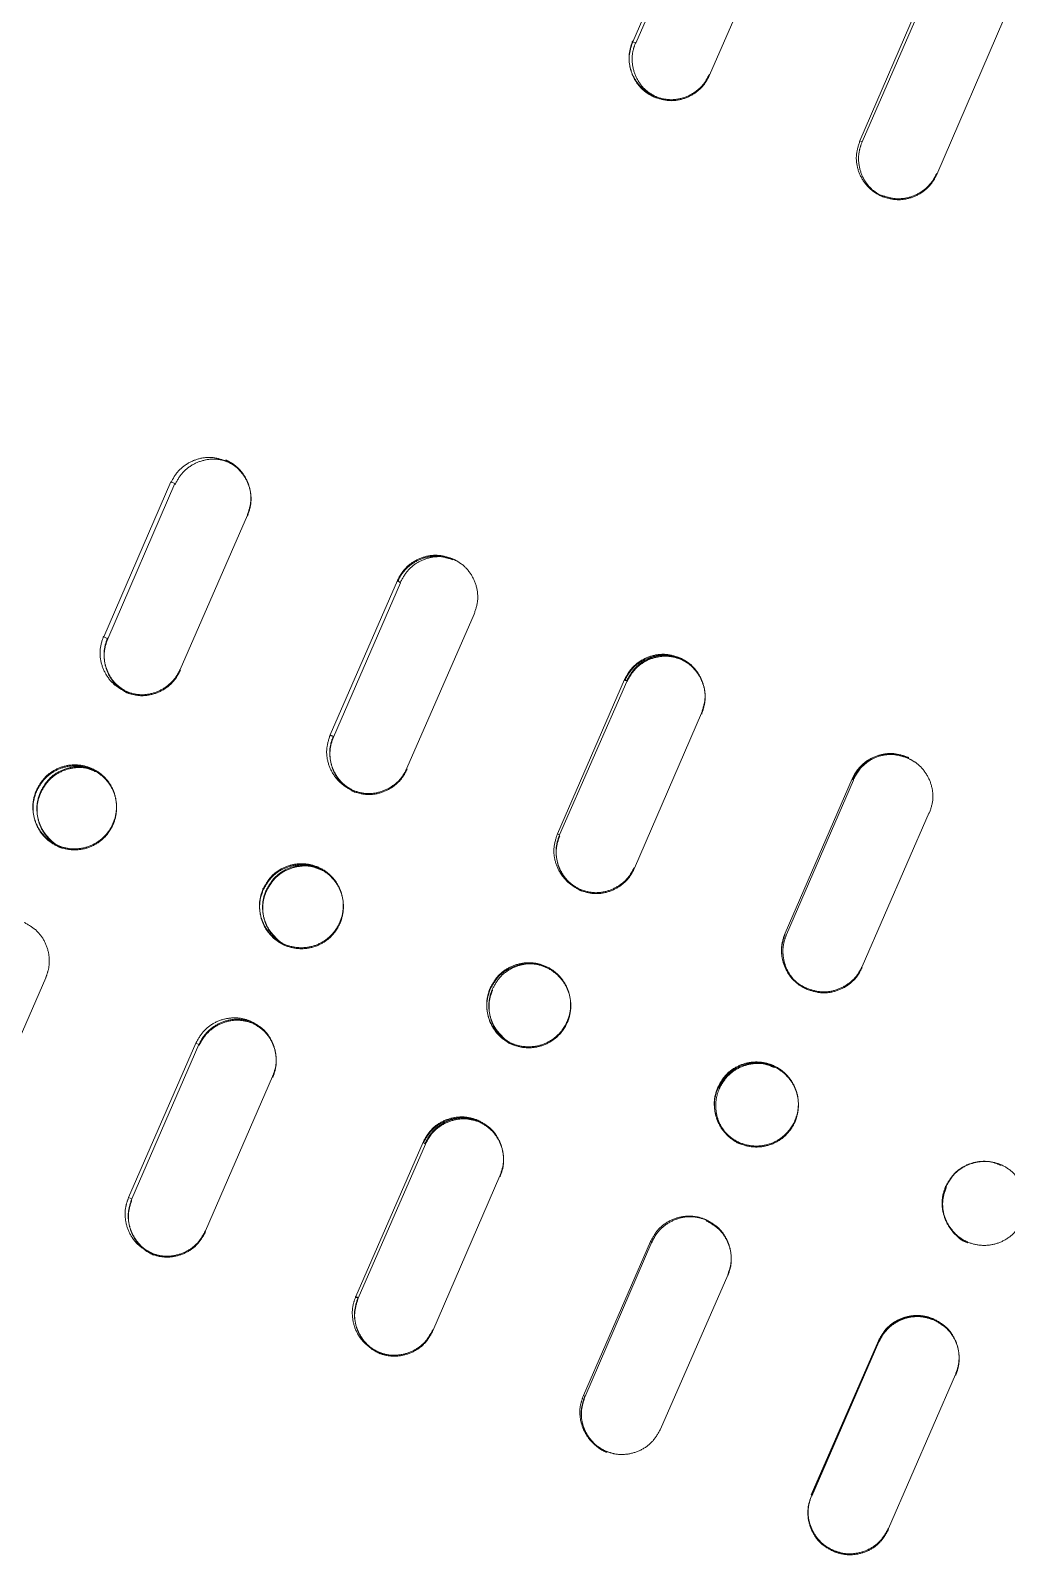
# Model space of a CAD drawing. Header units: millimetres. Extents: x -71377 to 516042, y -145869 to 441446.
# Drawn here: x 176852.3 to 176968.4, y 171432.3 to 171613.8 of the extents above; entities that cross this region are included whole.
import ezdxf

# ---------------------------------------------------------------- set-up
doc = ezdxf.new("R2010")
doc.units = ezdxf.units.MM
doc.header["$LTSCALE"] = 1000
doc.linetypes.add('IMPORT-DASHEDX2 _4_', pattern=[152.4, 101.6, -50.8])
for name, color, linetype, lineweight in [('05', 5, 'IMPORT-DASHEDX2 _4_', 5), ('06', 6, 'Continuous', 5), ('조경라인_dwg', 8, 'Continuous', 5)]:
    doc.layers.add(name, color=color, linetype=linetype, lineweight=lineweight)

# ---------------------------------------------------------------- blocks, each defined once
blk = doc.blocks.new('조경라인_dwg-6847807-지반층 배치도')
at = {"layer": '05'}
for p, q in [((176933.06, 171608.44), (176941.05, 171626.77)), ((176960.09, 171596.65), (176968.07, 171615.1)), ((176870.11, 171537.8), (176878.1, 171556.14)), ((176897.08, 171526.05), (176905.07, 171544.38)), ((176924.14, 171514.15), (176932.11, 171532.6)), ((176951.2, 171502.46), (176959.19, 171520.8)), ((176854.13, 171501.13), (176846.14, 171482.8)), ((176881.1, 171489.38), (176873.11, 171471.04)), ((176908.14, 171477.59), (176900.16, 171459.15)), ((176935.22, 171465.79), (176927.23, 171447.46)), ((176962.32, 171453.98), (176954.33, 171435.65))]:
    blk.add_line(p, q, dxfattribs=at)
at = {"layer": '05', "flags": 128}
for points in [[(176924.3, 171612.25), (176932.29, 171630.59), (176931.92, 171630.75), (176923.93, 171612.42)], [(176861.5, 171541.45), (176861.02, 171541.66), (176868.99, 171560.11), (176869.47, 171559.9)], [(176872.34, 171493.19), (176864.35, 171474.86), (176863.98, 171475.02), (176871.97, 171493.36)]]:
    blk.add_lwpolyline(points, close=True, dxfattribs=at)
for points in [[(176959.2, 171618.86), (176951.21, 171600.53), (176950.95, 171600.64), (176958.92, 171619.09), (176959.18, 171618.97), (176958.94, 171618.97)], [(176888.34, 171529.75), (176896.33, 171548.08), (176895.94, 171548.36), (176887.95, 171530.03), (176888.32, 171529.86), (176887.97, 171529.91)], [(176923.24, 171536.36), (176915.23, 171518.14), (176914.97, 171518.25), (176922.96, 171536.58), (176923.22, 171536.47), (176922.98, 171536.47)], [(176942.21, 171506.27), (176950.2, 171524.61), (176950.03, 171524.79), (176942.04, 171506.45)], [(176891.28, 171463.02), (176899.27, 171481.35), (176898.99, 171481.58), (176891, 171463.25), (176891.26, 171463.13), (176891.02, 171463.13)], [(176926.21, 171469.72), (176918.24, 171451.27), (176918.22, 171451.38), (176918.06, 171451.45), (176926.06, 171469.79), (176926.23, 171469.6)], [(176945.18, 171439.53), (176945.22, 171439.51), (176953.21, 171457.84), (176953.2, 171457.96), (176945.21, 171439.62), (176945.16, 171439.64), (176953.15, 171457.98)]]:
    blk.add_lwpolyline(points, dxfattribs=at)
at = {"layer": '05'}
for points, knots in [([(176923.91, 171612.53), (176923.74, 171611.99), (176923.39, 171610.92), (176923.58, 171609.2), (176924.28, 171607.66), (176925.33, 171606.55), (176926.15, 171606.13), (176926.48, 171605.96)], [0, 0, 0, 0, 0.214695, 0.429385, 0.644078, 0.858772, 1, 1, 1, 1]), ([(176923.93, 171612.42), (176923.75, 171611.88), (176923.41, 171610.8), (176923.59, 171609.09), (176924.3, 171607.55), (176925.34, 171606.44), (176926.17, 171606.01), (176926.49, 171605.84)], [0, 0, 0, 0, 0.214695, 0.429385, 0.644078, 0.858772, 1, 1, 1, 1]), ([(176926.85, 171605.8), (176926.36, 171606.07), (176925.38, 171606.62), (176924.35, 171608), (176923.83, 171609.62), (176923.84, 171611.14), (176924.16, 171612.02), (176924.28, 171612.37)], [0, 0, 0, 0, 0.214691, 0.429383, 0.644077, 0.858772, 1, 1, 1, 1]), ([(176926.48, 171605.96), (176927.01, 171605.78), (176928.08, 171605.44), (176929.8, 171605.63), (176931.34, 171606.35), (176932.45, 171607.4), (176932.87, 171608.22), (176933.04, 171608.55)], [0, 0, 0, 0, 0.214693, 0.429386, 0.644077, 0.858772, 1, 1, 1, 1]), ([(176926.49, 171605.84), (176927.03, 171605.67), (176928.1, 171605.32), (176929.81, 171605.52), (176931.35, 171606.23), (176932.46, 171607.28), (176932.89, 171608.11), (176933.06, 171608.44)], [0, 0, 0, 0, 0.214693, 0.429386, 0.644077, 0.858772, 1, 1, 1, 1]), ([(176950.95, 171600.64), (176950.77, 171600.1), (176950.42, 171599.03), (176950.61, 171597.31), (176951.32, 171595.77), (176952.37, 171594.66), (176953.19, 171594.23), (176953.52, 171594.06)], [0, 0, 0, 0, 0.214695, 0.429385, 0.644077, 0.858771, 1, 1, 1, 1]), ([(176953.78, 171593.95), (176953.29, 171594.22), (176952.31, 171594.77), (176951.28, 171596.16), (176950.75, 171597.77), (176950.77, 171599.3), (176951.08, 171600.18), (176951.21, 171600.53)], [0, 0, 0, 0, 0.214695, 0.429387, 0.644078, 0.858772, 1, 1, 1, 1]), ([(176953.5, 171594.18), (176954.04, 171594.01), (176955.11, 171593.66), (176956.83, 171593.85), (176958.37, 171594.56), (176959.48, 171595.61), (176959.91, 171596.44), (176960.08, 171596.77)], [0, 0, 0, 0, 0.214691, 0.429382, 0.644076, 0.858772, 1, 1, 1, 1]), ([(176953.52, 171594.06), (176954.06, 171593.89), (176955.13, 171593.54), (176956.85, 171593.74), (176958.39, 171594.45), (176959.5, 171595.5), (176959.92, 171596.33), (176960.09, 171596.65)], [0, 0, 0, 0, 0.214691, 0.429382, 0.644076, 0.858772, 1, 1, 1, 1]), ([(176875.56, 171562.59), (176875.03, 171562.76), (176873.96, 171563.11), (176872.25, 171562.91), (176870.71, 171562.2), (176869.61, 171561.15), (176869.18, 171560.32), (176869.01, 171559.99)], [0, 0, 0, 0, 0.214693, 0.429386, 0.644077, 0.858772, 1, 1, 1, 1]), ([(176869.49, 171559.78), (176869.76, 171560.28), (176870.31, 171561.26), (176871.7, 171562.29), (176873.3, 171562.83), (176874.82, 171562.82), (176875.69, 171562.51), (176876.04, 171562.38)], [0, 0, 0, 0, 0.214695, 0.429387, 0.644079, 0.858773, 1, 1, 1, 1]), ([(176878.1, 171556.14), (176878.27, 171556.67), (176878.62, 171557.75), (176878.44, 171559.46), (176877.73, 171561), (176876.69, 171562.11), (176875.87, 171562.54), (176875.54, 171562.71)], [0, 0, 0, 0, 0.214696, 0.429386, 0.64408, 0.858773, 1, 1, 1, 1]), ([(176878.12, 171556.02), (176878.29, 171556.56), (176878.64, 171557.63), (176878.45, 171559.35), (176877.75, 171560.89), (176876.71, 171562), (176875.89, 171562.42), (176875.56, 171562.59)], [0, 0, 0, 0, 0.214696, 0.429386, 0.64408, 0.858773, 1, 1, 1, 1]), ([(176902.51, 171550.95), (176901.97, 171551.13), (176900.9, 171551.47), (176899.19, 171551.28), (176897.65, 171550.57), (176896.54, 171549.52), (176896.11, 171548.69), (176895.94, 171548.36)], [0, 0, 0, 0, 0.214694, 0.429385, 0.644078, 0.858772, 1, 1, 1, 1]), ([(176902.52, 171550.84), (176901.99, 171551.01), (176900.92, 171551.36), (176899.2, 171551.16), (176897.67, 171550.45), (176896.56, 171549.4), (176896.13, 171548.57), (176895.96, 171548.24)], [0, 0, 0, 0, 0.214694, 0.429385, 0.644078, 0.858772, 1, 1, 1, 1]), ([(176896.32, 171548.2), (176896.59, 171548.69), (176897.14, 171549.68), (176898.53, 171550.71), (176900.14, 171551.24), (176901.66, 171551.23), (176902.53, 171550.92), (176902.88, 171550.79)], [0, 0, 0, 0, 0.214695, 0.429387, 0.64408, 0.858775, 1, 1, 1, 1]), ([(176905.07, 171544.38), (176905.25, 171544.92), (176905.6, 171545.99), (176905.41, 171547.71), (176904.7, 171549.25), (176903.66, 171550.36), (176902.83, 171550.79), (176902.51, 171550.95)], [0, 0, 0, 0, 0.214695, 0.429387, 0.64408, 0.858773, 1, 1, 1, 1]), ([(176861, 171541.77), (176860.83, 171541.23), (176860.48, 171540.16), (176860.67, 171538.44), (176861.37, 171536.9), (176862.41, 171535.8), (176863.23, 171535.37), (176863.56, 171535.2)], [0, 0, 0, 0, 0.214691, 0.429385, 0.644076, 0.858774, 1, 1, 1, 1]), ([(176864.04, 171535), (176863.55, 171535.27), (176862.57, 171535.82), (176861.55, 171537.2), (176861.02, 171538.81), (176861.04, 171540.34), (176861.36, 171541.21), (176861.48, 171541.56)], [0, 0, 0, 0, 0.214693, 0.429383, 0.644077, 0.858772, 1, 1, 1, 1]), ([(176864.05, 171534.88), (176863.56, 171535.15), (176862.58, 171535.7), (176861.56, 171537.09), (176861.04, 171538.7), (176861.06, 171540.22), (176861.37, 171541.1), (176861.5, 171541.45)], [0, 0, 0, 0, 0.214693, 0.429383, 0.644077, 0.858772, 1, 1, 1, 1]), ([(176929.53, 171539.18), (176929, 171539.35), (176927.92, 171539.7), (176926.21, 171539.5), (176924.67, 171538.79), (176923.56, 171537.74), (176923.13, 171536.91), (176922.96, 171536.58)], [0, 0, 0, 0, 0.214695, 0.429386, 0.644077, 0.858772, 1, 1, 1, 1]), ([(176929.55, 171539.06), (176929.01, 171539.23), (176927.94, 171539.58), (176926.23, 171539.39), (176924.68, 171538.68), (176923.57, 171537.63), (176923.15, 171536.8), (176922.98, 171536.47)], [0, 0, 0, 0, 0.214695, 0.429386, 0.644077, 0.858772, 1, 1, 1, 1]), ([(176923.22, 171536.47), (176923.5, 171536.96), (176924.05, 171537.95), (176925.44, 171538.98), (176927.05, 171539.51), (176928.57, 171539.5), (176929.45, 171539.19), (176929.8, 171539.06)], [0, 0, 0, 0, 0.214695, 0.429387, 0.644077, 0.858771, 1, 1, 1, 1]), ([(176923.24, 171536.36), (176923.52, 171536.85), (176924.07, 171537.84), (176925.45, 171538.87), (176927.07, 171539.4), (176928.59, 171539.38), (176929.47, 171539.07), (176929.81, 171538.95)], [0, 0, 0, 0, 0.214695, 0.429387, 0.644077, 0.858771, 1, 1, 1, 1]), ([(176932.11, 171532.6), (176932.28, 171533.14), (176932.63, 171534.21), (176932.44, 171535.93), (176931.73, 171537.47), (176930.69, 171538.58), (176929.86, 171539.01), (176929.53, 171539.18)], [0, 0, 0, 0, 0.214696, 0.429386, 0.644081, 0.858775, 1, 1, 1, 1]), ([(176932.13, 171532.48), (176932.3, 171533.02), (176932.65, 171534.09), (176932.46, 171535.81), (176931.75, 171537.35), (176930.7, 171538.46), (176929.88, 171538.89), (176929.55, 171539.06)], [0, 0, 0, 0, 0.214696, 0.429386, 0.644081, 0.858775, 1, 1, 1, 1]), ([(176863.56, 171535.2), (176864.09, 171535.03), (176865.16, 171534.69), (176866.87, 171534.88), (176868.41, 171535.6), (176869.51, 171536.65), (176869.94, 171537.47), (176870.11, 171537.8)], [0, 0, 0, 0, 0.214691, 0.429384, 0.644077, 0.858772, 1, 1, 1, 1]), ([(176863.57, 171535.09), (176864.11, 171534.92), (176865.18, 171534.57), (176866.89, 171534.77), (176868.42, 171535.48), (176869.53, 171536.53), (176869.96, 171537.36), (176870.13, 171537.69)], [0, 0, 0, 0, 0.214691, 0.429384, 0.644077, 0.858772, 1, 1, 1, 1]), ([(176887.95, 171530.03), (176887.78, 171529.49), (176887.43, 171528.41), (176887.62, 171526.7), (176888.33, 171525.16), (176889.37, 171524.05), (176890.19, 171523.62), (176890.52, 171523.45)], [0, 0, 0, 0, 0.214692, 0.429385, 0.644078, 0.858772, 1, 1, 1, 1]), ([(176890.89, 171523.29), (176890.4, 171523.57), (176889.42, 171524.11), (176888.39, 171525.5), (176887.87, 171527.11), (176887.88, 171528.64), (176888.2, 171529.52), (176888.32, 171529.86)], [0, 0, 0, 0, 0.214691, 0.429383, 0.644077, 0.858772, 1, 1, 1, 1]), ([(176890.91, 171523.18), (176890.42, 171523.45), (176889.43, 171524), (176888.41, 171525.39), (176887.89, 171527), (176887.9, 171528.53), (176888.22, 171529.4), (176888.34, 171529.75)], [0, 0, 0, 0, 0.214691, 0.429383, 0.644077, 0.858772, 1, 1, 1, 1]), ([(176956.6, 171527.38), (176956.07, 171527.55), (176954.99, 171527.9), (176953.28, 171527.71), (176951.73, 171526.99), (176950.62, 171525.94), (176950.2, 171525.12), (176950.03, 171524.79)], [0, 0, 0, 0, 0.214692, 0.429383, 0.644078, 0.858772, 1, 1, 1, 1]), ([(176853.01, 171523.44), (176853.29, 171523.93), (176853.84, 171524.92), (176855.22, 171525.95), (176856.83, 171526.49), (176858.53, 171526.45), (176860.12, 171525.86), (176861.43, 171524.77), (176862.3, 171523.3), (176862.63, 171521.63), (176862.45, 171520.32), (176862.19, 171519.63), (176862.12, 171519.47)], [0, 0, 0, 0, 0.0536882, 0.107377, 0.1610652, 0.2147548, 0.2684426, 0.3221316, 0.3758199, 0.4295085, 0.4831969, 0.5, 0.5, 0.5, 0.5]), ([(176853.03, 171523.32), (176853.3, 171523.81), (176853.85, 171524.8), (176855.24, 171525.83), (176856.85, 171526.37), (176858.55, 171526.34), (176860.14, 171525.74), (176861.44, 171524.65), (176862.31, 171523.19), (176862.65, 171521.51), (176862.46, 171520.21), (176862.2, 171519.51), (176862.13, 171519.35)], [0, 0, 0, 0, 0.0536882, 0.107377, 0.1610652, 0.2147548, 0.2684426, 0.3221316, 0.3758199, 0.4295085, 0.4831969, 0.5, 0.5, 0.5, 0.5]), ([(176853.49, 171523.23), (176853.77, 171523.72), (176854.32, 171524.71), (176855.7, 171525.74), (176857.3, 171526.26), (176858.83, 171526.29), (176859.68, 171525.92), (176860.02, 171525.77)], [0, 0, 0, 0, 0.214743, 0.42949, 0.644233, 0.858979, 1, 1, 1, 1]), ([(176853.51, 171523.11), (176853.78, 171523.61), (176854.33, 171524.59), (176855.72, 171525.63), (176857.32, 171526.15), (176858.85, 171526.18), (176859.7, 171525.8), (176860.03, 171525.65)], [0, 0, 0, 0, 0.214743, 0.42949, 0.644233, 0.858979, 1, 1, 1, 1]), ([(176890.52, 171523.45), (176891.06, 171523.28), (176892.13, 171522.93), (176893.84, 171523.13), (176895.38, 171523.84), (176896.49, 171524.89), (176896.91, 171525.72), (176897.08, 171526.05)], [0, 0, 0, 0, 0.214693, 0.429385, 0.644076, 0.858771, 1, 1, 1, 1]), ([(176956.62, 171527.26), (176956.08, 171527.44), (176955.01, 171527.78), (176953.29, 171527.59), (176951.75, 171526.88), (176950.64, 171525.83), (176950.21, 171525), (176950.04, 171524.67)], [0, 0, 0, 0, 0.214692, 0.429383, 0.644078, 0.858772, 1, 1, 1, 1]), ([(176950.18, 171524.72), (176950.46, 171525.21), (176951.01, 171526.2), (176952.4, 171527.23), (176954.01, 171527.76), (176955.54, 171527.75), (176956.41, 171527.43), (176956.76, 171527.31)], [0, 0, 0, 0, 0.214695, 0.429387, 0.644076, 0.858772, 1, 1, 1, 1]), ([(176959.2, 171520.68), (176959.38, 171521.22), (176959.73, 171522.29), (176959.54, 171524.01), (176958.82, 171525.55), (176957.78, 171526.67), (176956.95, 171527.09), (176956.62, 171527.26)], [0, 0, 0, 0, 0.214695, 0.429387, 0.644076, 0.858774, 1, 1, 1, 1]), ([(176890.54, 171523.34), (176891.07, 171523.16), (176892.14, 171522.82), (176893.86, 171523.01), (176895.4, 171523.73), (176896.5, 171524.78), (176896.93, 171525.6), (176897.1, 171525.93)], [0, 0, 0, 0, 0.214693, 0.429385, 0.644076, 0.858771, 1, 1, 1, 1]), ([(176862.12, 171519.47), (176861.96, 171519.11), (176861.48, 171518.29), (176860.38, 171517.23), (176858.82, 171516.53), (176857.13, 171516.38), (176855.48, 171516.8), (176854.07, 171517.75), (176853.05, 171519.12), (176852.55, 171520.74), (176852.58, 171522.25), (176852.89, 171523.11), (176853.01, 171523.44)], [0.5, 0.5, 0.5, 0.5, 0.5368857, 0.5905738, 0.6442623, 0.6979513, 0.7516399, 0.8053281, 0.8590168, 0.9127044, 0.9663941, 1, 1, 1, 1]), ([(176862.13, 171519.35), (176861.98, 171519), (176861.5, 171518.17), (176860.39, 171517.12), (176858.84, 171516.41), (176857.14, 171516.26), (176855.5, 171516.69), (176854.09, 171517.64), (176853.07, 171519), (176852.57, 171520.63), (176852.6, 171522.13), (176852.91, 171522.99), (176853.03, 171523.32)], [0.5, 0.5, 0.5, 0.5, 0.5368857, 0.5905738, 0.6442623, 0.6979513, 0.7516399, 0.8053281, 0.8590168, 0.9127044, 0.9663941, 1, 1, 1, 1]), ([(176856.05, 171516.67), (176856.03, 171516.67), (176855.47, 171516.81), (176854.56, 171517.58), (176853.53, 171518.9), (176853.03, 171520.54), (176853.06, 171522.04), (176853.37, 171522.9), (176853.49, 171523.23)], [0, 0, 0, 0, 0.006788, 0.221491, 0.436196, 0.650899, 0.865607, 1, 1, 1, 1]), ([(176856.06, 171516.55), (176856.05, 171516.56), (176855.49, 171516.7), (176854.58, 171517.47), (176853.54, 171518.78), (176853.04, 171520.42), (176853.08, 171521.92), (176853.39, 171522.78), (176853.51, 171523.11)], [0, 0, 0, 0, 0.006788, 0.221491, 0.436196, 0.650899, 0.865607, 1, 1, 1, 1]), ([(176914.97, 171518.25), (176914.8, 171517.71), (176914.45, 171516.64), (176914.64, 171514.92), (176915.35, 171513.38), (176916.39, 171512.27), (176917.22, 171511.84), (176917.55, 171511.67)], [0, 0, 0, 0, 0.214691, 0.429385, 0.644077, 0.858771, 1, 1, 1, 1]), ([(176917.81, 171511.56), (176917.32, 171511.83), (176916.33, 171512.38), (176915.31, 171513.77), (176914.78, 171515.38), (176914.79, 171516.91), (176915.11, 171517.79), (176915.23, 171518.14)], [0, 0, 0, 0, 0.214694, 0.429386, 0.644078, 0.858772, 1, 1, 1, 1]), ([(176917.83, 171511.44), (176917.33, 171511.72), (176916.35, 171512.27), (176915.32, 171513.66), (176914.8, 171515.27), (176914.81, 171516.8), (176915.13, 171517.67), (176915.25, 171518.02)], [0, 0, 0, 0, 0.214694, 0.429386, 0.644078, 0.858772, 1, 1, 1, 1]), ([(176879.96, 171511.69), (176880.24, 171512.18), (176880.79, 171513.17), (176882.17, 171514.2), (176883.79, 171514.74), (176885.49, 171514.7), (176887.09, 171514.11), (176888.4, 171513.01), (176889.27, 171511.55), (176889.6, 171509.87), (176889.42, 171508.56), (176889.16, 171507.87), (176889.09, 171507.71)], [0, 0, 0, 0, 0.0536883, 0.1073768, 0.1610653, 0.2147543, 0.2684431, 0.3221311, 0.3758199, 0.4295084, 0.4831969, 0.5, 0.5, 0.5, 0.5]), ([(176879.98, 171511.58), (176880.26, 171512.07), (176880.81, 171513.06), (176882.19, 171514.09), (176883.8, 171514.62), (176885.51, 171514.59), (176887.1, 171513.99), (176888.41, 171512.9), (176889.28, 171511.43), (176889.62, 171509.76), (176889.44, 171508.45), (176889.18, 171507.76), (176889.11, 171507.6)], [0, 0, 0, 0, 0.0536883, 0.1073768, 0.1610653, 0.2147543, 0.2684431, 0.3221311, 0.3758199, 0.4295084, 0.4831969, 0.5, 0.5, 0.5, 0.5]), ([(176880.33, 171511.53), (176880.61, 171512.02), (176881.16, 171513.01), (176882.55, 171514.04), (176884.15, 171514.56), (176885.69, 171514.59), (176886.54, 171514.21), (176886.87, 171514.06)], [0, 0, 0, 0, 0.214742, 0.429488, 0.644232, 0.858978, 1, 1, 1, 1]), ([(176880.35, 171511.41), (176880.63, 171511.91), (176881.18, 171512.89), (176882.56, 171513.93), (176884.17, 171514.45), (176885.7, 171514.47), (176886.55, 171514.1), (176886.89, 171513.95)], [0, 0, 0, 0, 0.214742, 0.429488, 0.644232, 0.858978, 1, 1, 1, 1]), ([(176917.55, 171511.67), (176918.08, 171511.5), (176919.16, 171511.15), (176920.87, 171511.35), (176922.41, 171512.06), (176923.52, 171513.11), (176923.95, 171513.94), (176924.12, 171514.26)], [0, 0, 0, 0, 0.214691, 0.429382, 0.644076, 0.858771, 1, 1, 1, 1]), ([(176917.56, 171511.56), (176918.1, 171511.39), (176919.17, 171511.04), (176920.89, 171511.23), (176922.43, 171511.94), (176923.54, 171512.99), (176923.97, 171513.82), (176924.14, 171514.15)], [0, 0, 0, 0, 0.214691, 0.429382, 0.644076, 0.858771, 1, 1, 1, 1]), ([(176889.09, 171507.71), (176888.94, 171507.36), (176888.46, 171506.53), (176887.35, 171505.48), (176885.79, 171504.77), (176884.09, 171504.63), (176882.44, 171505.05), (176881.03, 171506), (176880.01, 171507.37), (176879.5, 171509), (176879.53, 171510.5), (176879.84, 171511.36), (176879.96, 171511.69)], [0.5, 0.5, 0.5, 0.5, 0.5368857, 0.5905741, 0.6442619, 0.697951, 0.7516396, 0.8053281, 0.8590162, 0.9127045, 0.966394, 1, 1, 1, 1]), ([(176889.11, 171507.6), (176888.95, 171507.24), (176888.48, 171506.42), (176887.37, 171505.36), (176885.81, 171504.66), (176884.11, 171504.51), (176882.46, 171504.94), (176881.04, 171505.89), (176880.02, 171507.25), (176879.52, 171508.88), (176879.55, 171510.39), (176879.86, 171511.25), (176879.98, 171511.58)], [0.5, 0.5, 0.5, 0.5, 0.5368857, 0.5905741, 0.6442619, 0.697951, 0.7516396, 0.8053281, 0.8590162, 0.9127045, 0.966394, 1, 1, 1, 1]), ([(176882.9, 171504.96), (176882.89, 171504.97), (176882.33, 171505.11), (176881.41, 171505.88), (176880.37, 171507.2), (176879.87, 171508.84), (176879.9, 171510.34), (176880.21, 171511.2), (176880.33, 171511.53)], [0, 0, 0, 0, 0.006792, 0.221493, 0.436199, 0.650899, 0.865607, 1, 1, 1, 1]), ([(176882.92, 171504.85), (176882.9, 171504.85), (176882.34, 171505), (176881.43, 171505.76), (176880.39, 171507.08), (176879.89, 171508.72), (176879.92, 171510.23), (176880.23, 171511.08), (176880.35, 171511.41)], [0, 0, 0, 0, 0.006792, 0.221493, 0.436199, 0.650899, 0.865607, 1, 1, 1, 1]), ([(176851.57, 171507.7), (176852.06, 171507.43), (176853.04, 171506.88), (176854.06, 171505.5), (176854.58, 171503.88), (176854.57, 171502.36), (176854.25, 171501.48), (176854.13, 171501.13)], [0, 0, 0, 0, 0.214692, 0.429385, 0.644078, 0.858772, 1, 1, 1, 1]), ([(176942.04, 171506.45), (176941.86, 171505.92), (176941.51, 171504.84), (176941.71, 171503.12), (176942.42, 171501.58), (176943.46, 171500.47), (176944.29, 171500.04), (176944.62, 171499.88)], [0, 0, 0, 0, 0.214691, 0.429387, 0.64408, 0.858772, 1, 1, 1, 1]), ([(176942.05, 171506.34), (176941.88, 171505.8), (176941.53, 171504.73), (176941.72, 171503.01), (176942.43, 171501.47), (176943.48, 171500.36), (176944.31, 171499.93), (176944.64, 171499.76)], [0, 0, 0, 0, 0.214691, 0.429387, 0.64408, 0.858772, 1, 1, 1, 1]), ([(176944.79, 171499.69), (176944.3, 171499.97), (176943.31, 171500.52), (176942.28, 171501.91), (176941.76, 171503.52), (176941.77, 171505.05), (176942.08, 171505.92), (176942.21, 171506.27)], [0, 0, 0, 0, 0.214691, 0.429386, 0.644078, 0.858772, 1, 1, 1, 1]), ([(176906.98, 171499.92), (176907.26, 171500.41), (176907.81, 171501.4), (176909.19, 171502.42), (176910.81, 171502.96), (176912.52, 171502.93), (176914.12, 171502.33), (176915.43, 171501.23), (176916.3, 171499.76), (176916.64, 171498.09), (176916.46, 171496.78), (176916.2, 171496.09), (176916.13, 171495.93)], [0, 0, 0, 0, 0.0536882, 0.1073769, 0.1610655, 0.2147544, 0.2684436, 0.3221314, 0.3758194, 0.4295084, 0.4831969, 0.5, 0.5, 0.5, 0.5]), ([(176907, 171499.8), (176907.27, 171500.29), (176907.82, 171501.28), (176909.21, 171502.31), (176910.82, 171502.85), (176912.53, 171502.81), (176914.13, 171502.21), (176915.44, 171501.12), (176916.32, 171499.65), (176916.66, 171497.97), (176916.48, 171496.67), (176916.22, 171495.97), (176916.14, 171495.81)], [0, 0, 0, 0, 0.0536882, 0.1073769, 0.1610655, 0.2147544, 0.2684436, 0.3221314, 0.3758194, 0.4295084, 0.4831969, 0.5, 0.5, 0.5, 0.5]), ([(176907.24, 171499.8), (176907.52, 171500.29), (176908.07, 171501.28), (176909.46, 171502.31), (176911.07, 171502.83), (176912.6, 171502.86), (176913.45, 171502.48), (176913.79, 171502.33)], [0, 0, 0, 0, 0.214742, 0.429489, 0.644231, 0.858976, 1, 1, 1, 1]), ([(176944.62, 171499.88), (176945.16, 171499.7), (176946.23, 171499.35), (176947.95, 171499.55), (176949.49, 171500.26), (176950.6, 171501.31), (176951.03, 171502.13), (176951.2, 171502.46)], [0, 0, 0, 0, 0.214694, 0.429386, 0.644077, 0.858772, 1, 1, 1, 1]), ([(176944.64, 171499.76), (176945.17, 171499.59), (176946.25, 171499.24), (176947.96, 171499.43), (176949.51, 171500.14), (176950.62, 171501.19), (176951.04, 171502.02), (176951.21, 171502.35)], [0, 0, 0, 0, 0.214694, 0.429386, 0.644077, 0.858772, 1, 1, 1, 1]), ([(176916.13, 171495.93), (176915.97, 171495.57), (176915.49, 171494.75), (176914.38, 171493.69), (176912.82, 171492.99), (176911.12, 171492.85), (176909.47, 171493.27), (176908.05, 171494.22), (176907.03, 171495.59), (176906.52, 171497.22), (176906.55, 171498.73), (176906.86, 171499.59), (176906.98, 171499.92)], [0.5, 0.5, 0.5, 0.5, 0.5368857, 0.5905742, 0.6442619, 0.6979509, 0.7516395, 0.8053283, 0.8590161, 0.9127046, 0.966394, 1, 1, 1, 1]), ([(176916.14, 171495.81), (176915.99, 171495.46), (176915.51, 171494.63), (176914.4, 171493.58), (176912.84, 171492.88), (176911.14, 171492.73), (176909.48, 171493.16), (176908.07, 171494.11), (176907.04, 171495.48), (176906.54, 171497.11), (176906.57, 171498.61), (176906.88, 171499.47), (176907, 171499.8)], [0.5, 0.5, 0.5, 0.5, 0.5368857, 0.5905742, 0.6442619, 0.6979509, 0.7516395, 0.8053283, 0.8590161, 0.9127046, 0.966394, 1, 1, 1, 1]), ([(176909.82, 171493.23), (176909.8, 171493.24), (176909.25, 171493.38), (176908.33, 171494.15), (176907.29, 171495.47), (176906.78, 171497.11), (176906.81, 171498.61), (176907.12, 171499.47), (176907.24, 171499.8)], [0, 0, 0, 0, 0.00679, 0.221492, 0.436197, 0.650899, 0.865607, 1, 1, 1, 1]), ([(176909.84, 171493.12), (176909.82, 171493.12), (176909.26, 171493.26), (176908.34, 171494.03), (176907.3, 171495.35), (176906.8, 171496.99), (176906.83, 171498.5), (176907.14, 171499.36), (176907.26, 171499.69)], [0, 0, 0, 0, 0.00679, 0.221492, 0.436197, 0.650899, 0.865607, 1, 1, 1, 1]), ([(176871.97, 171493.36), (176872.25, 171493.85), (176872.8, 171494.84), (176874.18, 171495.87), (176875.79, 171496.4), (176877.32, 171496.39), (176878.19, 171496.08), (176878.53, 171495.95)], [0, 0, 0, 0, 0.214695, 0.429384, 0.644079, 0.858772, 1, 1, 1, 1]), ([(176878.91, 171495.79), (176878.37, 171495.96), (176877.3, 171496.31), (176875.59, 171496.11), (176874.05, 171495.4), (176872.94, 171494.35), (176872.51, 171493.52), (176872.34, 171493.19)], [0, 0, 0, 0, 0.214691, 0.429383, 0.644077, 0.858772, 1, 1, 1, 1]), ([(176878.92, 171495.67), (176878.39, 171495.85), (176877.32, 171496.19), (176875.6, 171496), (176874.07, 171495.29), (176872.96, 171494.24), (176872.53, 171493.41), (176872.36, 171493.08)], [0, 0, 0, 0, 0.214691, 0.429383, 0.644077, 0.858772, 1, 1, 1, 1]), ([(176878.53, 171495.95), (176879.03, 171495.68), (176880.01, 171495.13), (176881.03, 171493.74), (176881.56, 171492.13), (176881.54, 171490.6), (176881.23, 171489.72), (176881.1, 171489.38)], [0, 0, 0, 0, 0.214693, 0.429386, 0.644077, 0.858772, 1, 1, 1, 1]), ([(176878.55, 171495.84), (176879.04, 171495.56), (176880.02, 171495.01), (176881.05, 171493.63), (176881.57, 171492.01), (176881.56, 171490.49), (176881.24, 171489.61), (176881.12, 171489.26)], [0, 0, 0, 0, 0.214693, 0.429386, 0.644077, 0.858772, 1, 1, 1, 1]), ([(176934.05, 171488.12), (176934.32, 171488.61), (176934.87, 171489.6), (176936.26, 171490.63), (176937.88, 171491.16), (176939.59, 171491.13), (176941.19, 171490.53), (176942.5, 171489.43), (176943.38, 171487.96), (176943.72, 171486.29), (176943.54, 171484.98), (176943.28, 171484.29), (176943.21, 171484.13)], [0, 0, 0, 0, 0.0536881, 0.1073773, 0.1610658, 0.2147542, 0.2684432, 0.3221319, 0.37582, 0.4295085, 0.4831971, 0.5, 0.5, 0.5, 0.5]), ([(176934.06, 171488.01), (176934.34, 171488.5), (176934.89, 171489.49), (176936.28, 171490.51), (176937.89, 171491.05), (176939.6, 171491.01), (176941.21, 171490.41), (176942.52, 171489.32), (176943.39, 171487.85), (176943.73, 171486.17), (176943.55, 171484.86), (176943.29, 171484.17), (176943.22, 171484.01)], [0, 0, 0, 0, 0.0536881, 0.1073773, 0.1610658, 0.2147542, 0.2684432, 0.3221319, 0.37582, 0.4295085, 0.4831971, 0.5, 0.5, 0.5, 0.5]), ([(176934.2, 171488.05), (176934.48, 171488.55), (176935.03, 171489.53), (176936.42, 171490.56), (176938.03, 171491.08), (176939.56, 171491.11), (176940.42, 171490.73), (176940.76, 171490.58)], [0, 0, 0, 0, 0.214743, 0.429489, 0.64423, 0.858978, 1, 1, 1, 1]), ([(176934.22, 171487.94), (176934.49, 171488.43), (176935.04, 171489.42), (176936.43, 171490.45), (176938.04, 171490.97), (176939.58, 171490.99), (176940.43, 171490.61), (176940.77, 171490.47)], [0, 0, 0, 0, 0.214743, 0.429489, 0.64423, 0.858978, 1, 1, 1, 1]), ([(176943.21, 171484.13), (176943.05, 171483.77), (176942.57, 171482.95), (176941.46, 171481.89), (176939.9, 171481.19), (176938.2, 171481.05), (176936.54, 171481.48), (176935.12, 171482.43), (176934.09, 171483.8), (176933.59, 171485.42), (176933.61, 171486.93), (176933.93, 171487.79), (176934.05, 171488.12)], [0.5, 0.5, 0.5, 0.5, 0.5368859, 0.5905741, 0.6442623, 0.6979511, 0.7516398, 0.8053279, 0.8590166, 0.9127048, 0.9663939, 1, 1, 1, 1]), ([(176943.22, 171484.01), (176943.07, 171483.66), (176942.59, 171482.83), (176941.48, 171481.78), (176939.92, 171481.08), (176938.21, 171480.93), (176936.56, 171481.36), (176935.14, 171482.31), (176934.11, 171483.68), (176933.6, 171485.31), (176933.63, 171486.82), (176933.94, 171487.68), (176934.06, 171488.01)], [0.5, 0.5, 0.5, 0.5, 0.5368859, 0.5905741, 0.6442623, 0.6979511, 0.7516398, 0.8053279, 0.8590166, 0.9127048, 0.9663939, 1, 1, 1, 1]), ([(176936.8, 171481.37), (176936.79, 171481.37), (176936.23, 171481.51), (176935.3, 171482.28), (176934.26, 171483.6), (176933.76, 171485.24), (176933.79, 171486.75), (176934.1, 171487.61), (176934.22, 171487.94)], [0, 0, 0, 0, 0.006793, 0.221495, 0.436197, 0.6509, 0.865608, 1, 1, 1, 1]), ([(176898.99, 171481.58), (176899.26, 171482.08), (176899.82, 171483.06), (176901.2, 171484.09), (176902.81, 171484.62), (176904.34, 171484.61), (176905.21, 171484.3), (176905.56, 171484.17)], [0, 0, 0, 0, 0.214695, 0.429384, 0.644079, 0.858771, 1, 1, 1, 1]), ([(176899.01, 171481.47), (176899.28, 171481.96), (176899.83, 171482.95), (176901.22, 171483.98), (176902.83, 171484.51), (176904.36, 171484.5), (176905.23, 171484.18), (176905.58, 171484.06)], [0, 0, 0, 0, 0.214695, 0.429384, 0.644079, 0.858771, 1, 1, 1, 1]), ([(176905.82, 171484.06), (176905.29, 171484.23), (176904.22, 171484.58), (176902.5, 171484.38), (176900.96, 171483.67), (176899.85, 171482.62), (176899.42, 171481.8), (176899.25, 171481.47)], [0, 0, 0, 0, 0.214695, 0.429387, 0.644078, 0.858772, 1, 1, 1, 1]), ([(176905.84, 171483.94), (176905.3, 171484.12), (176904.23, 171484.46), (176902.52, 171484.27), (176900.98, 171483.56), (176899.87, 171482.51), (176899.44, 171481.68), (176899.27, 171481.35)], [0, 0, 0, 0, 0.214695, 0.429387, 0.644078, 0.858772, 1, 1, 1, 1]), ([(176905.56, 171484.17), (176906.05, 171483.9), (176907.04, 171483.35), (176908.06, 171481.96), (176908.59, 171480.35), (176908.58, 171478.82), (176908.26, 171477.94), (176908.14, 171477.59)], [0, 0, 0, 0, 0.214691, 0.429382, 0.644076, 0.858772, 1, 1, 1, 1]), ([(176905.58, 171484.06), (176906.07, 171483.78), (176907.05, 171483.23), (176908.08, 171481.84), (176908.61, 171480.23), (176908.6, 171478.7), (176908.28, 171477.83), (176908.15, 171477.48)], [0, 0, 0, 0, 0.214691, 0.429382, 0.644076, 0.858772, 1, 1, 1, 1]), ([(176961.14, 171476.31), (176961.42, 171476.8), (176961.97, 171477.79), (176963.36, 171478.82), (176964.97, 171479.35), (176966.69, 171479.32), (176968.29, 171478.72), (176969.6, 171477.62), (176970.48, 171476.15), (176970.82, 171474.48), (176970.64, 171473.17), (176970.38, 171472.48), (176970.31, 171472.32)], [0, 0, 0, 0, 0.0536883, 0.1073774, 0.1610657, 0.2147543, 0.2684428, 0.3221314, 0.3758193, 0.4295084, 0.4831968, 0.5, 0.5, 0.5, 0.5]), ([(176961.19, 171476.29), (176961.46, 171476.78), (176962.01, 171477.77), (176963.4, 171478.8), (176965.02, 171479.32), (176966.55, 171479.34), (176967.41, 171478.97), (176967.75, 171478.82)], [0, 0, 0, 0, 0.214742, 0.429488, 0.644231, 0.858978, 1, 1, 1, 1]), ([(176970.31, 171472.32), (176970.15, 171471.96), (176969.67, 171471.14), (176968.56, 171470.08), (176967, 171469.38), (176965.29, 171469.24), (176963.64, 171469.66), (176962.22, 171470.62), (176961.19, 171471.99), (176960.68, 171473.62), (176960.71, 171475.12), (176961.02, 171475.98), (176961.14, 171476.31)], [0.5, 0.5, 0.5, 0.5, 0.5368855, 0.5905738, 0.644262, 0.6979515, 0.7516393, 0.8053276, 0.8590161, 0.9127044, 0.966394, 1, 1, 1, 1]), ([(176963.78, 171469.72), (176963.76, 171469.72), (176963.2, 171469.86), (176962.28, 171470.64), (176961.23, 171471.96), (176960.73, 171473.6), (176960.76, 171475.1), (176961.07, 171475.96), (176961.19, 171476.29)], [0, 0, 0, 0, 0.006793, 0.221495, 0.436199, 0.650899, 0.865608, 1, 1, 1, 1]), ([(176963.79, 171469.6), (176963.78, 171469.61), (176963.22, 171469.75), (176962.29, 171470.52), (176961.25, 171471.84), (176960.75, 171473.48), (176960.77, 171474.99), (176961.09, 171475.85), (176961.21, 171476.18)], [0, 0, 0, 0, 0.006793, 0.221495, 0.436199, 0.650899, 0.865608, 1, 1, 1, 1]), ([(176866.55, 171468.45), (176866.06, 171468.72), (176865.08, 171469.27), (176864.05, 171470.66), (176863.53, 171472.27), (176863.54, 171473.8), (176863.86, 171474.67), (176863.98, 171475.02)], [0, 0, 0, 0, 0.214694, 0.429385, 0.644078, 0.858772, 1, 1, 1, 1]), ([(176864.35, 171474.86), (176864.18, 171474.32), (176863.83, 171473.25), (176864.02, 171471.53), (176864.73, 171469.99), (176865.77, 171468.88), (176866.59, 171468.46), (176866.92, 171468.29)], [0, 0, 0, 0, 0.214692, 0.429387, 0.644081, 0.858776, 1, 1, 1, 1]), ([(176864.37, 171474.75), (176864.2, 171474.21), (176863.85, 171473.13), (176864.04, 171471.42), (176864.74, 171469.88), (176865.79, 171468.77), (176866.61, 171468.34), (176866.94, 171468.17)], [0, 0, 0, 0, 0.214692, 0.429387, 0.644081, 0.858776, 1, 1, 1, 1]), ([(176926.06, 171469.79), (176926.33, 171470.28), (176926.88, 171471.27), (176928.27, 171472.3), (176929.88, 171472.83), (176931.41, 171472.81), (176932.29, 171472.5), (176932.63, 171472.37)], [0, 0, 0, 0, 0.214695, 0.429387, 0.644082, 0.858772, 1, 1, 1, 1]), ([(176932.79, 171472.31), (176932.25, 171472.48), (176931.18, 171472.83), (176929.46, 171472.63), (176927.92, 171471.92), (176926.81, 171470.87), (176926.38, 171470.05), (176926.21, 171469.72)], [0, 0, 0, 0, 0.214692, 0.429386, 0.644078, 0.858772, 1, 1, 1, 1]), ([(176932.63, 171472.37), (176933.13, 171472.1), (176934.11, 171471.55), (176935.14, 171470.16), (176935.67, 171468.55), (176935.66, 171467.02), (176935.34, 171466.14), (176935.22, 171465.79)], [0, 0, 0, 0, 0.214695, 0.429386, 0.644078, 0.858772, 1, 1, 1, 1]), ([(176932.65, 171472.26), (176933.14, 171471.98), (176934.13, 171471.43), (176935.16, 171470.04), (176935.69, 171468.43), (176935.67, 171466.9), (176935.36, 171466.03), (176935.23, 171465.68)], [0, 0, 0, 0, 0.214695, 0.429386, 0.644078, 0.858772, 1, 1, 1, 1]), ([(176873.11, 171471.04), (176872.84, 171470.55), (176872.29, 171469.56), (176870.9, 171468.53), (176869.29, 171468), (176867.77, 171468.01), (176866.89, 171468.32), (176866.55, 171468.45)], [0, 0, 0, 0, 0.214692, 0.429387, 0.64408, 0.858773, 1, 1, 1, 1]), ([(176873.13, 171470.93), (176872.85, 171470.43), (176872.3, 171469.45), (176870.92, 171468.42), (176869.31, 171467.89), (176867.78, 171467.9), (176866.91, 171468.21), (176866.57, 171468.33)], [0, 0, 0, 0, 0.214692, 0.429387, 0.64408, 0.858773, 1, 1, 1, 1]), ([(176893.58, 171456.67), (176893.08, 171456.95), (176892.1, 171457.49), (176891.07, 171458.88), (176890.55, 171460.5), (176890.56, 171462.02), (176890.87, 171462.9), (176891, 171463.25)], [0, 0, 0, 0, 0.214694, 0.429386, 0.644077, 0.858772, 1, 1, 1, 1]), ([(176891.26, 171463.13), (176891.09, 171462.6), (176890.74, 171461.52), (176890.93, 171459.8), (176891.64, 171458.26), (176892.69, 171457.15), (176893.51, 171456.72), (176893.84, 171456.56)], [0, 0, 0, 0, 0.214691, 0.429386, 0.644077, 0.858771, 1, 1, 1, 1]), ([(176891.28, 171463.02), (176891.11, 171462.48), (176890.76, 171461.41), (176890.95, 171459.69), (176891.66, 171458.15), (176892.7, 171457.04), (176893.53, 171456.61), (176893.86, 171456.44)], [0, 0, 0, 0, 0.214691, 0.429386, 0.644077, 0.858771, 1, 1, 1, 1]), ([(176953.15, 171457.98), (176953.43, 171458.47), (176953.98, 171459.46), (176955.37, 171460.49), (176956.98, 171461.02), (176958.51, 171461), (176959.38, 171460.69), (176959.73, 171460.56)], [0, 0, 0, 0, 0.214696, 0.429387, 0.644081, 0.858773, 1, 1, 1, 1]), ([(176953.17, 171457.86), (176953.44, 171458.36), (176953.99, 171459.34), (176955.38, 171460.37), (176957, 171460.9), (176958.52, 171460.89), (176959.4, 171460.57), (176959.75, 171460.45)], [0, 0, 0, 0, 0.214696, 0.429387, 0.644081, 0.858773, 1, 1, 1, 1]), ([(176959.78, 171460.54), (176959.24, 171460.72), (176958.17, 171461.06), (176956.45, 171460.87), (176954.91, 171460.16), (176953.79, 171459.11), (176953.37, 171458.28), (176953.2, 171457.96)], [0, 0, 0, 0, 0.214692, 0.429385, 0.644078, 0.858772, 1, 1, 1, 1]), ([(176959.8, 171460.43), (176959.26, 171460.6), (176958.18, 171460.95), (176956.47, 171460.76), (176954.92, 171460.05), (176953.81, 171459), (176953.38, 171458.17), (176953.21, 171457.84)], [0, 0, 0, 0, 0.214692, 0.429385, 0.644078, 0.858772, 1, 1, 1, 1]), ([(176900.15, 171459.26), (176899.87, 171458.77), (176899.32, 171457.78), (176897.93, 171456.75), (176896.32, 171456.22), (176894.8, 171456.23), (176893.92, 171456.55), (176893.58, 171456.67)], [0, 0, 0, 0, 0.214692, 0.429386, 0.644081, 0.858775, 1, 1, 1, 1]), ([(176900.16, 171459.15), (176899.89, 171458.65), (176899.34, 171457.67), (176897.95, 171456.64), (176896.34, 171456.11), (176894.81, 171456.12), (176893.94, 171456.43), (176893.59, 171456.56)], [0, 0, 0, 0, 0.214692, 0.429386, 0.644081, 0.858775, 1, 1, 1, 1]), ([(176959.73, 171460.56), (176960.22, 171460.29), (176961.21, 171459.74), (176962.24, 171458.35), (176962.77, 171456.73), (176962.76, 171455.21), (176962.44, 171454.33), (176962.32, 171453.98)], [0, 0, 0, 0, 0.214692, 0.429384, 0.644078, 0.858772, 1, 1, 1, 1]), ([(176959.75, 171460.45), (176960.24, 171460.17), (176961.23, 171459.62), (176962.26, 171458.23), (176962.79, 171456.62), (176962.77, 171455.09), (176962.46, 171454.21), (176962.33, 171453.87)], [0, 0, 0, 0, 0.214692, 0.429384, 0.644078, 0.858772, 1, 1, 1, 1]), ([(176920.65, 171444.87), (176920.15, 171445.15), (176919.17, 171445.7), (176918.14, 171447.09), (176917.61, 171448.7), (176917.62, 171450.23), (176917.94, 171451.1), (176918.06, 171451.45)], [0, 0, 0, 0, 0.214691, 0.429383, 0.644077, 0.858772, 1, 1, 1, 1]), ([(176918.22, 171451.38), (176918.05, 171450.85), (176917.7, 171449.77), (176917.89, 171448.05), (176918.6, 171446.51), (176919.65, 171445.4), (176920.47, 171444.97), (176920.8, 171444.8)], [0, 0, 0, 0, 0.214691, 0.429387, 0.644077, 0.858773, 1, 1, 1, 1]), ([(176918.24, 171451.27), (176918.06, 171450.73), (176917.72, 171449.66), (176917.91, 171447.94), (176918.62, 171446.4), (176919.66, 171445.29), (176920.49, 171444.86), (176920.82, 171444.69)], [0, 0, 0, 0, 0.214691, 0.429387, 0.644077, 0.858773, 1, 1, 1, 1]), ([(176927.23, 171447.46), (176926.95, 171446.97), (176926.4, 171445.98), (176925.01, 171444.95), (176923.4, 171444.42), (176921.87, 171444.43), (176920.99, 171444.75), (176920.65, 171444.87)], [0, 0, 0, 0, 0.214691, 0.429387, 0.644076, 0.858774, 1, 1, 1, 1]), ([(176947.76, 171432.95), (176947.27, 171433.22), (176946.28, 171433.77), (176945.25, 171435.16), (176944.72, 171436.78), (176944.74, 171438.3), (176945.05, 171439.18), (176945.18, 171439.53)], [0, 0, 0, 0, 0.214692, 0.429385, 0.644076, 0.858772, 1, 1, 1, 1]), ([(176945.21, 171439.62), (176945.03, 171439.08), (176944.69, 171438.01), (176944.88, 171436.29), (176945.59, 171434.75), (176946.64, 171433.64), (176947.47, 171433.21), (176947.79, 171433.04)], [0, 0, 0, 0, 0.214691, 0.429386, 0.644077, 0.858773, 1, 1, 1, 1]), ([(176954.33, 171435.65), (176954.05, 171435.15), (176953.5, 171434.17), (176952.11, 171433.14), (176950.5, 171432.61), (176948.97, 171432.62), (176948.09, 171432.94), (176947.75, 171433.06)], [0, 0, 0, 0, 0.214691, 0.429386, 0.644078, 0.858775, 1, 1, 1, 1]), ([(176954.34, 171435.53), (176954.07, 171435.04), (176953.52, 171434.05), (176952.13, 171433.02), (176950.51, 171432.49), (176948.99, 171432.51), (176948.11, 171432.82), (176947.76, 171432.95)], [0, 0, 0, 0, 0.214691, 0.429386, 0.644078, 0.858775, 1, 1, 1, 1])]:
    blk.add_open_spline(points, degree=3, knots=knots, dxfattribs=at)
at = {"layer": '06'}
blk.add_arc((172981.49, 174827.57), 6800, 313.956972, 64.158974, dxfattribs=at)

msp = doc.modelspace()

# ---------------------------------------------------------------- block references
at = {"layer": '조경라인_dwg', "rotation": 8.537736462515947e-07}
msp.add_blockref('조경라인_dwg-6847807-지반층 배치도', (0, 0), dxfattribs=at)

doc.saveas('drawing.dxf')
